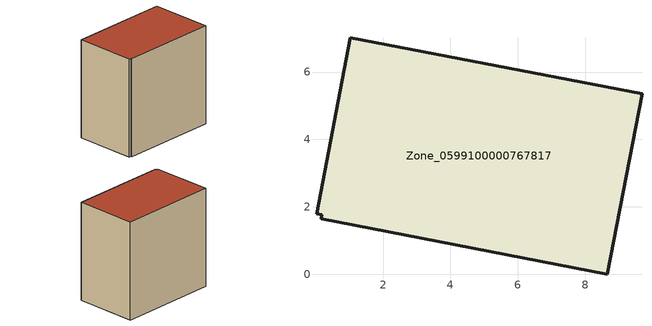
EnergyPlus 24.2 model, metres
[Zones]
Zone_0599100000767817
 floor ground (C_G): 1.03,7.01 9.69,5.35 8.66,0 0.16,1.64 0.18,1.76 0.02,1.79 z0
 wall outside (C_F): 8.66,0 9.69,5.35 1.03,7.01 0.02,1.79 0.18,1.76 0.16,1.64 8.66,0 z0:8.69
 roof outside (C_R): 9.69,5.35 1.03,7.01 0.02,1.79 0.18,1.76 0.16,1.64 8.66,0 z8.69
[BUILDING]
Pand.0599100000767817: North Axis=0; Terrain=City; Loads Convergence Tolerance Value=0.04; Temperature Convergence Tolerance Value=0.4; Solar Distribution=FullExterior; Maximum Number of Warmup Days=25; Minimum Number of Warmup Days=1
[Site:Location]
Rotterdam.The.Hague.AP_ZH_NLD Design_Conditions: Latitude=51.96; Longitude=4.45; Time Zone=1; Elevation=-4.5
[SITE:GROUNDTEMPERATURE:BUILDINGSURFACE]
18, 18, 18, 18, 18, 18, 18, 18, 18, 18, 18, 18
[MATERIAL] Thermal Absorptance=0.9; Solar Absorptance=0.7; Visible Absorptance=0.7
Name | Roughness | Thickness | Conductivity | Density | Specific Heat
G.TI.2006-2014 | MediumSmooth | 0.15 | 0.06 | 540 | 1210
F.TI.2006-2014 | Rough | 0.3 | 0.12 | 1920 | 840
R.TI.2006-2014 | MediumRough | 0.2 | 0.08 | 1500 | 1000
[CONSTRUCTION]
C_G: G.TI.2006-2014
C_F: F.TI.2006-2014
C_R: R.TI.2006-2014
[ZONE]
Zone_0599100000767817: Type=1; Multiplier=1; Ceiling Height=Autocalculate; Volume=Autocalculate; Floor Area=autocalculate; Part of Total Floor Area=Yes
[ZONEINFILTRATION:DESIGNFLOWRATE]
Infil_Zone_0599100000767817: Zone or ZoneList or Space or SpaceList=Zone_0599100000767817; Schedule=AlwaysOn; Design Flow Rate Calculation Method=Flow/Area; Flow Rate per Floor Area=0.0015; Constant Term Coefficient=1; Temperature Term Coefficient=0; Velocity Term Coefficient=0; Velocity Squared Term Coefficient=0
[HVACTEMPLATE:ZONE:IDEALLOADSAIRSYSTEM]
Zone_0599100000767817: Maximum Heating Supply Air Temperature=50; Minimum Cooling Supply Air Temperature=13; Maximum Heating Supply Air Humidity Ratio=0.0156; Minimum Cooling Supply Air Humidity Ratio=0.0077; Heating Limit=NoLimit; Cooling Limit=NoLimit; Dehumidification Control Type=ConstantSensibleHeatRatio; Cooling Sensible Heat Ratio=0.7; Dehumidification Setpoint=60; Humidification Control Type=None; Humidification Setpoint=30; Outdoor Air Method=None; Outdoor Air Flow Rate per Person=0.00944; Outdoor Air Flow Rate per Zone Floor Area=0; Outdoor Air Flow Rate per Zone=0; Demand Controlled Ventilation Type=None; Outdoor Air Economizer Type=NoEconomizer; Heat Recovery Type=None; Sensible Heat Recovery Effectiveness=0.7; Latent Heat Recovery Effectiveness=0.65
[ZONECONTROL:THERMOSTAT]
ThermostatControl_Zone_0599100000767817: Zone or ZoneList=Zone_0599100000767817; Control Type Schedule=DualSetpointControlType; Control 1=Thermostat_Zone_0599100000767817; Temperature Difference Between Cutout And Setpoint=0
[THERMOSTATSETPOINT:DUALSETPOINT]
Thermostat_Zone_0599100000767817: Heating Setpoint Temperature Schedule=HeatingSetpoint_Zone_0599100000767817; Cooling Setpoint Temperature Schedule=CoolingSetpoint_Zone_0599100000767817
[SCHEDULE:COMPACT]
HeatingSetpoint_Zone_0599100000767817: Through: 12/31, For: AllDays, Until: 24:00, 21
CoolingSetpoint_Zone_0599100000767817: Through: 12/31, For: AllDays, Until: 24:00, 24
DualSetpointControlType: Through: 12/31, For: AllDays, Until: 24:00, 4
AlwaysOn: Through: 12/31, For: AllDays, Until: 24:00, 1
